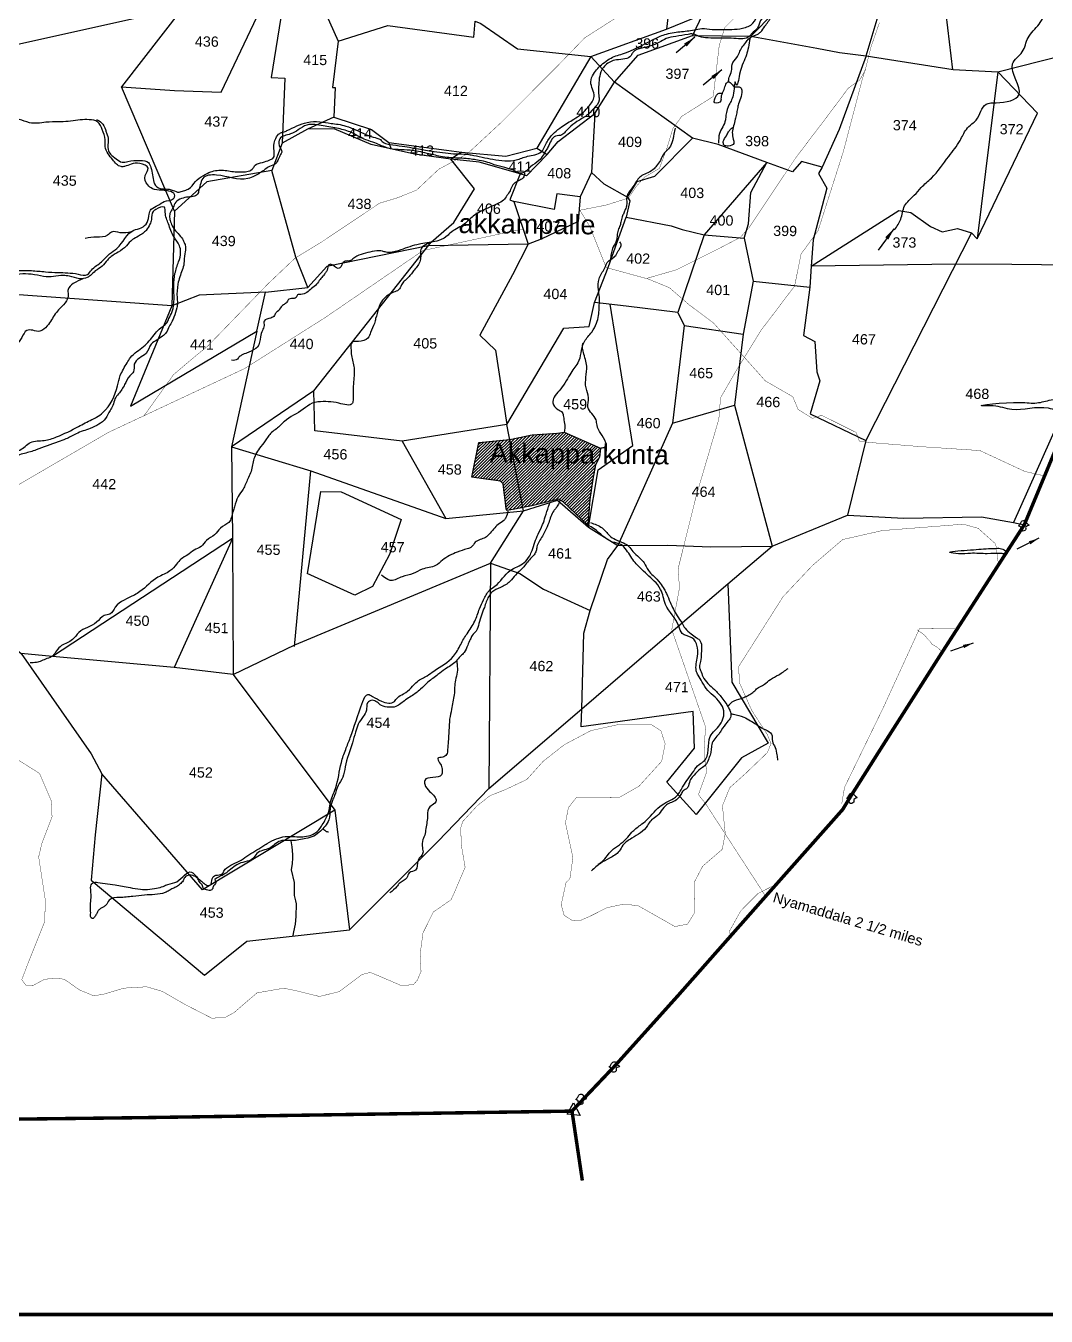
# Model space of a CAD drawing. Header units: feet. Extents: x 771100 to 779038, y 1577893 to 1588127.
# Drawn here: x 773268 to 776220, y 1577893 to 1581627 of the extents above; entities that cross this region are included whole.
import ezdxf
from ezdxf.enums import TextEntityAlignment as Align

# ---------------------------------------------------------------- set-up
doc = ezdxf.new("R2010")
doc.units = ezdxf.units.FT
doc.header["$LTSCALE"] = 15
doc.header["$MEASUREMENT"] = 0
doc.linetypes.add('HIDDEN2', pattern=[0.1875, 0.125, -0.0625])
for name, color, linetype in [('HILL', 17, 'Continuous'), ('PAPER SIZE', 10, 'Continuous'), ('PLOT', 7, 'Continuous'), ('PLOT NO', 7, 'Continuous'), ('ROADS', 6, 'Continuous'), ('TANKS-STREAM', 4, 'Continuous'), ('TEXT', 7, 'Continuous'), ('VILLAGE STONES', 240, 'Continuous')]:
    doc.layers.add(name, color=color, linetype=linetype)
doc.layers.add('VILLAGE BOUNDRY', color=5, linetype='HIDDEN2', lineweight=100)
doc.styles.get("Standard").update_dxf_attribs({"font": 'arial.ttf'})
doc.linetypes.add('DOTS', pattern='A,1e-06,-3,["●",Standard,S=3,R=0,X=-1.25,Y=-1.25],-3', length=6.000001)
doc.dimstyles.get("Standard").update_dxf_attribs({"dimtxt": 0.18, "dimasz": 0.18, "dimexe": 0.18, "dimexo": 0.0625, "dimgap": 0.09, "dimtad": 0, "dimtih": 1, "dimtoh": 1, "dimdec": 4, "dimzin": 0, "dimdsep": 46, "dimtxsty": 'Standard', "dimcen": 0.09, "dimadec": 0, "dimazin": 0, "dimtfac": 1, "dimtdec": 4, "dimtofl": 0, "dimtmove": 0, "dimatfit": 3, "dimfxl": 1, "dimtolj": 1, "dimtzin": 0, "dimarcsym": 0})
pattern_1 = [(44.39992316, (-7831.697, 26050.414), (-4.32398543, 4.415520388), [])]

msp = doc.modelspace()

# ---------------------------------------------------------------- hatches: boundary and pattern name
at = {"layer": 'TANKS-STREAM'}
h = msp.add_hatch(dxfattribs=at)
h.set_pattern_fill('ANSI31', color=256, scale=49.440822, angle=-0.6001)
h.set_pattern_definition(pattern_1)
h.paths.add_polyline_path([(774809.6, 1580257.8), (774823, 1580249.7), (774894.4, 1580182.2), (774900, 1580256), (774908.2, 1580315.4), (774916.6, 1580356.7), (774928.1, 1580379.4), (774930.7, 1580405.3), (774825.8, 1580451), (774806.1, 1580448.6), (774732.9, 1580443.7), (774668.4, 1580430.5), (774706.3, 1580233.4), (774731.7, 1580238.2)])
h = msp.add_hatch(dxfattribs=at)
h.set_pattern_fill('ANSI31', color=256, scale=49.440822, angle=-0.6001)
h.set_pattern_definition(pattern_1)
h.paths.add_polyline_path([(774558, 1580321), (774641.8, 1580309.2), (774648.7, 1580301.5), (774651.5, 1580276.9), (774655.1, 1580255.4), (774657.6, 1580229), (774660.5, 1580224.6), (774682.1, 1580228.7), (774706.3, 1580233.4), (774668.4, 1580430.5), (774578.9, 1580421.3)])

# ---------------------------------------------------------------- linework, layer by layer
at = {"layer": 'HILL'}
msp.add_lwpolyline([(774082.8, 1580041.1), (774121.2, 1580279.6), (774180.1, 1580279), (774353.6, 1580198.7), (774320.2, 1580097.5), (774270.8, 1580004.6), (774219.7, 1579979.7), (774081.7, 1580042.3)], dxfattribs=at)
at = {"layer": 'PAPER SIZE', "color": 5, "const_width": 10}
msp.add_lwpolyline([(771105.5, 1588121.9), (778863, 1588121.9), (778863, 1577897.6), (771105.5, 1577897.6)], close=True, dxfattribs=at)
at = {"layer": 'PLOT'}
for points in [[(774058.5, 1583267.4), (774068.8, 1582558), (774050.6, 1582042.9), (774033.7, 1582051), (774025.3, 1582031.3), (774051.4, 1581998.7), (774041.9, 1581874.3), (774171.9, 1581583.4), (774155.8, 1581449.4), (774162.8, 1581448.6), (774159.6, 1581363.3), (774083, 1581328.7), (774010.2, 1581288.1), (773980.1, 1581209.1), (773791.7, 1581175.6), (773698.7, 1581090.6), (773544.9, 1581450.8), (773698.6, 1581440.4), (773833.4, 1581435.7), (774041.9, 1581874.3), (773722.5, 1581679.2), (773544.9, 1581450.8)], [(773323.3, 1582374.2), (773341.2, 1582087.1), (773590.3, 1582050.1), (773731.1, 1581923.7), (773722.5, 1581679.2), (773223.4, 1581568.4)], [(775698.8, 1581540.8), (775950.9, 1581501.4), (776079.7, 1581494.6), (776516.6, 1581605.1), (776582.3, 1581706.4), (776690.8, 1581726.7), (776906.5, 1581991.7), (776984.7, 1581955.4), (777048.3, 1581954.9), (777129.7, 1582171.4), (777578.4, 1581994.9)], [(775698.8, 1581540.8), (775776.9, 1581802.3), (775791.9, 1582098.3)], [(775225.5, 1581659.8), (775389.1, 1581765.7), (775548.1, 1581838.1), (775623.6, 1581882.8), (775638.6, 1581902), (775647.6, 1581945.4), (775613.6, 1581998.8), (775531.1, 1581999.5), (775469.2, 1582012.6), (775469.1, 1582040.3), (775440.9, 1582048.2), (775428.2, 1582046.3), (775418.8, 1582016.2), (775288.3, 1581895.2), (775204.1, 1581789.1), (775137.9, 1581756.6), (775122, 1581617.9)], [(774041.9, 1581874.3), (773977.9, 1581478.3), (774017.1, 1581475.9), (774010.2, 1581288.1)], [(775915.1, 1581784.6), (775949.4, 1581500.1)], [(775365.8, 1581597.3), (775434.7, 1581668.4), (775512.5, 1581702.4), (775389.1, 1581765.7)], [(774171.9, 1581583.4), (774315.7, 1581628.6), (774564.1, 1581594.5), (774568.3, 1581640.6), (774584.7, 1581634.1), (774690.4, 1581561.2), (774902.4, 1581538.2), (775122, 1581617.9), (775225.5, 1581659.8), (775197, 1581599.7)], [(774776, 1581254.9), (774807.9, 1581293), (774914, 1581374.1), (774970.7, 1581464.2), (775040.1, 1581542.6), (775197, 1581599.7), (775365.8, 1581597.3), (775556.1, 1581562.3), (775621.7, 1581550.5), (775698.8, 1581540.8), (775621.3, 1581327.4), (775572.3, 1581218.3), (775512.4, 1581235), (775486.4, 1581204.9), (775412, 1581232.2), (775271.2, 1581283.6), (775196.7, 1581302.2), (774970.7, 1581464.2), (774902.4, 1581538.2), (774746.1, 1581273.5)], [(776731.5, 1580845.3), (776464.6, 1580932.6), (776120.3, 1580936.4), (775958.4, 1580937.2), (775540, 1580931.7), (775794.2, 1581093.1), (775828.2, 1581087.2), (775885.6, 1581046.4), (775918.9, 1581031.4), (775963, 1581040.9), (776004.1, 1581028), (776020, 1581011), (776194.8, 1581375), (776079.7, 1581494.6), (776020, 1581011)], [(774914, 1581374.1), (774905.1, 1581202.7), (774871.5, 1581132.1), (774804.8, 1581140.8), (774796.9, 1581095.5), (774680.3, 1581118.8)], [(774159.6, 1581363.3), (774268.6, 1581327.3), (774318.5, 1581289.3), (774325.2, 1581270.7)], [(774101.4, 1580571.3), (774440.6, 1581001.4), (774506.8, 1581058.2), (774566.1, 1581155.5), (774497.9, 1581241.7), (774392.6, 1581255.7), (774267.4, 1581283.6), (774160.5, 1581328.9), (774083, 1581328.7)], [(774905.1, 1581202.7), (774940.3, 1581170.3), (775009.1, 1581131.9), (775037.2, 1581177.3), (775087.8, 1581192.3), (775196.7, 1581302.2)], [(774318.5, 1581289.3), (774484.9, 1581267.3), (774529, 1581261.5), (774497.9, 1581241.7)], [(774529, 1581261.5), (774656.5, 1581250.4), (774746.1, 1581273.5), (774776, 1581254.9), (774716.8, 1581193.5), (774698.2, 1581198.8), (774579.2, 1581232.9), (774497.9, 1581241.7)], [(775009.1, 1581131.9), (775016, 1581121), (775005.3, 1581073.4), (775134.7, 1581048.8), (775166.5, 1581037.5), (775231, 1581022.6), (775345.9, 1581013), (775358.4, 1581054.2), (775365.2, 1581144.7), (775412, 1581232.2), (775231, 1581022.6), (775154.8, 1580798.1), (775004.9, 1580816), (774913.3, 1580826.9), (774953, 1580927.8), (774978.6, 1581001), (775005.3, 1581073.4)], [(773961.1, 1580857), (774084.1, 1580870.1), (774049.1, 1580958.2), (773980.1, 1581209.1)], [(774698.2, 1581198.8), (774667.9, 1581123.6), (774680.3, 1581118.8), (774721.6, 1580995), (774432.3, 1580990.8), (774138.8, 1580930.9), (774084.1, 1580870.1)], [(775572.3, 1581218.3), (775561.6, 1581199.6), (775585.7, 1581158), (775546.1, 1581007.6), (775540, 1580931.7)], [(774871.5, 1581132.1), (774866.1, 1581060.9), (774758.6, 1581010), (774721.6, 1580995)], [(773698.7, 1581090.6), (773690.9, 1580817.1), (773179.9, 1580853.5)], [(775345.9, 1581013), (775372.2, 1580888.4), (775535.9, 1580870.9)], [(776004.1, 1581028), (775697.9, 1580427.5), (775645, 1580210.8)], [(774721.6, 1580995), (774676.4, 1580906.6), (774581.4, 1580732), (774626.5, 1580689.1), (774660, 1580473.8)], [(775540, 1580931.7), (775535.9, 1580870.9), (775518.2, 1580731.4), (775550.4, 1580713.5), (775556.1, 1580625.7), (775565.1, 1580599.6), (775537.5, 1580504), (775697.9, 1580427.5)], [(776464.6, 1580932.6), (776295.3, 1580570.4), (776125.6, 1580189.7)], [(775372.2, 1580888.4), (775343.2, 1580735.3), (775318.4, 1580529.2), (775426.8, 1580121)], [(773690.9, 1580817.1), (773571.3, 1580526.5), (773936.8, 1580743.8), (773961.1, 1580857), (773769.8, 1580847.9), (773690.9, 1580817.1)], [(774660, 1580473.8), (774824.7, 1580752.2), (774898.3, 1580757.5), (774913.3, 1580826.9)], [(774896, 1580176.6), (774924, 1580342.2), (775024.1, 1580412.6), (774958.2, 1580821.5)], [(775154.8, 1580798.1), (775172.5, 1580760.5), (775343.2, 1580735.3)], [(773936.8, 1580743.8), (773863.6, 1580408.6), (773866.5, 1580143.9), (773345.3, 1579802.3), (773254.6, 1579810.8)], [(775172.5, 1580760.5), (775138.9, 1580476.9), (775318.4, 1580529.2)], [(774356.9, 1580424.9), (774104.4, 1580455.5), (774101.4, 1580571.3), (773863.6, 1580408.6)], [(774612.8, 1580072), (774708.1, 1580224.1), (774660, 1580473.8), (774356.9, 1580424.9), (774483.2, 1580201.2)], [(775138.9, 1580476.9), (774980.6, 1580123.4)], [(773863.6, 1580408.6), (774092.7, 1580339.8), (774483.2, 1580201.2), (774708.1, 1580224.1), (774805.8, 1580254.6), (774896, 1580176.6), (774980.6, 1580123.4)], [(774091.6, 1580339.1), (774044.7, 1579831.3)], [(773063.9, 1579966), (773254.6, 1579810.8), (773457, 1579520), (773487.8, 1579462.7), (773468.8, 1579285.7), (773457, 1579154.2), (773785.4, 1578879.9), (773907.4, 1578977.7), (774204.8, 1579010.5), (774460.2, 1579266.5), (774607.8, 1579419.7), (774876.2, 1579650.6), (775036.1, 1579787.8), (775298.8, 1580012.5), (775426.8, 1580121), (775645, 1580210.8), (775808.6, 1580202.8), (776033.1, 1580206.1), (776125.6, 1580189.7), (776156.8, 1580183.5)], [(773866.5, 1580143.9), (773868.2, 1579750), (773697, 1579770.3), (773345.3, 1579802.3)], [(773866.5, 1580143.9), (773697, 1579770.3)], [(775298.8, 1580012.5), (775310.4, 1579728.1), (775415.6, 1579551), (775339, 1579508.4), (775207.5, 1579344.3), (775122.7, 1579438.1), (775202.4, 1579536.3), (775198.8, 1579643), (774874.8, 1579598.8), (774876.2, 1579650.6), (774882.4, 1579869.7), (774900.3, 1579934.7), (774951, 1580082.5), (774980.6, 1580123.4), (775125.7, 1580124.4), (775250.3, 1580119.3), (775426.8, 1580121)], [(773868.2, 1579750), (774046.3, 1579835.7), (774612.8, 1580072), (774697.3, 1580042.7), (774765.6, 1579996.6), (774900.3, 1579934.7)], [(774612.8, 1580072), (774607.8, 1579419.7)], [(773868.2, 1579750), (774162.2, 1579356.9), (773779.7, 1579126.5), (773487.8, 1579462.7)], [(774162.2, 1579356.9), (774204.8, 1579010.5)]]:
    msp.add_lwpolyline(points, dxfattribs=at)
at = {"layer": 'ROADS', "linetype": 'HIDDEN2', "ltscale": 10, "const_width": 1}
for points in [[(773609.2, 1580497.5), (773695.8, 1580618.2), (773760.6, 1580673), (773793.4, 1580699.5), (773968.1, 1580880), (774046.8, 1580954.8), (774124.3, 1581002.1), (774291.8, 1581114.2), (774343.4, 1581129.7), (774398.4, 1581151.8), (774462.8, 1581212.4), (774545.1, 1581256.6), (774647.6, 1581351.7), (774811.3, 1581516.4), (774884.9, 1581592.6), (775071.8, 1581712.1)], [(775408.9, 1579107.4), (775235.1, 1579375.4), (775213.9, 1579402.1), (775238.2, 1579468.9), (775230.1, 1579521.9), (775234.4, 1579598.7), (775136.9, 1579879.7), (775158.8, 1579998.8), (775155.8, 1580058.4), (775207.8, 1580267.6), (775273, 1580488.9), (775277.9, 1580550.8), (775320.7, 1580625), (775394.8, 1580745.7), (775492.2, 1580874.2), (775510.9, 1580967), (775560.1, 1581034.5), (775633.3, 1581263.8), (775687.5, 1581470.7), (775696.8, 1581502.7)], [(774705.8, 1581039.3), (774417.1, 1580976.9), (774134.1, 1580783), (773901.2, 1580635.5), (773507.5, 1580450.9), (773179.6, 1580260)], [(776213.9, 1580325), (776157.7, 1580337.9), (776028.2, 1580398.1), (775856.8, 1580409.5), (775708.3, 1580421.6), (775679.4, 1580425.6), (775670.2, 1580450.5), (775570.4, 1580500.2), (775543.9, 1580491.2), (775502.2, 1580517.2), (775487.1, 1580553.8), (775407.6, 1580599.7), (775346.2, 1580668.6), (775257.4, 1580767.5), (775187, 1580820.1), (775130.1, 1580869.4), (775063.8, 1580896.6)], [(775918.5, 1579816.3), (775904.9, 1579828.6), (775889.8, 1579837.6), (775885.1, 1579844.5), (775877.3, 1579852.5), (775868.5, 1579863.6), (775847.1, 1579879.1)], [(775426, 1579136.3), (775386.3, 1579116), (775336.6, 1579066.1), (775303.7, 1579007), (775308.6, 1578986.3)]]:
    msp.add_lwpolyline(points, dxfattribs=at)
at = {"layer": 'ROADS', "linetype": 'DOTS', "ltscale": 0.5, "const_width": 1}
for points in [[(775737.6, 1581636.4), (775713.7, 1581567.9), (775696, 1581497.5), (775680.3, 1581470.5), (775647.2, 1581446.7), (775594.5, 1581375.8), (775495.1, 1581244.9), (775362.3, 1581045.7), (775335.4, 1581015.2), (775278.3, 1580985.5), (775151, 1580921.5), (775063.2, 1580896.1), (774947.1, 1580927.9), (774899.8, 1581046.5), (774871, 1581093.7), (774947.1, 1581108.6), (775011.6, 1581129), (775033.6, 1581161.8), (775057.3, 1581188.9), (775101.2, 1581214.9), (775123.8, 1581276.2), (775139.7, 1581329.7), (775165.7, 1581365.3), (775256.8, 1581423), (775274.1, 1581570), (775289.9, 1581621.9), (775399.4, 1581732)], [(776080.9, 1580076.1), (776074.1, 1580127.5), (776023.3, 1580173), (775980.4, 1580185), (775745.6, 1580166.5), (775631.1, 1580140.5), (775543.4, 1580065), (775458.6, 1579974.9), (775330.6, 1579773.3), (775332.2, 1579727.3), (775368, 1579646.3), (775412.1, 1579578.1), (775424.1, 1579550.6), (775413.5, 1579524), (775351, 1579464), (775304.6, 1579422.3), (775283.4, 1579369.9), (775291.5, 1579289.8), (775282.8, 1579243.8), (775226.2, 1579195), (775202.6, 1579149.9), (775201.7, 1579058.5), (775182.4, 1579027.4), (775146, 1579020.4), (775039.5, 1579080.8), (774998, 1579085.3), (774949.4, 1579075), (774902.5, 1579051.3), (774871.8, 1579037.6), (774847.9, 1579038.7), (774825.5, 1579052.9), (774817, 1579083.5), (774830.9, 1579147.8), (774842, 1579158.5), (774850.9, 1579219.7), (774829.3, 1579320.6), (774837.8, 1579364.6), (774861, 1579394.1), (774896.5, 1579393.7), (774986.2, 1579394.7), (775042.1, 1579426.7), (775107.7, 1579498.8), (775117.7, 1579549.1), (775105.5, 1579587.1), (775077.7, 1579604.9), (774984.3, 1579605.5), (774902.5, 1579587.4), (774825.7, 1579546.6), (774764.7, 1579498.6), (774717.3, 1579445.9), (774655.3, 1579416.7), (774611.1, 1579399.2), (774573.6, 1579369.7), (774532, 1579324.3), (774526.6, 1579306.7), (774527.6, 1579258.5), (774539.1, 1579191.8), (774517, 1579140), (774498.6, 1579098.1), (774446.9, 1579062.3), (774417.2, 1579002.1), (774409.1, 1578942.5), (774411.5, 1578890.6), (774400.7, 1578865.1), (774389.5, 1578852.2), (774353.9, 1578849.6), (774325, 1578862.4), (774265.1, 1578887.6), (774240.9, 1578881.8), (774174.2, 1578831.9), (774117.5, 1578818), (774049.4, 1578834.9), (774014, 1578841.9), (773937.1, 1578828.5), (773899.7, 1578796.6), (773871, 1578771.6), (773846.4, 1578758.1), (773806.5, 1578755), (773729.3, 1578794.5), (773663.4, 1578832.6), (773617.8, 1578846.1), (773551.5, 1578842.1), (773491.7, 1578824.2), (773464, 1578820.1), (773423.2, 1578837.1), (773379.6, 1578867.9), (773351, 1578871.3), (773321.7, 1578867.4), (773289.8, 1578850.3), (773268.9, 1578849.9), (773256.5, 1578866.7), (773275.5, 1578916.6), (773322.9, 1579035), (773324.5, 1579097.2), (773305.3, 1579222), (773314.7, 1579261.6), (773344, 1579337.8), (773342.7, 1579382.3), (773307.9, 1579463.6), (773204.4, 1579528.7)], [(775956.2, 1579884), (775853.8, 1579883.3), (775748.6, 1579653.6), (775636.7, 1579423.6), (775628.6, 1579376)]]:
    msp.add_lwpolyline(points, dxfattribs=at)
at = {"layer": 'TANKS-STREAM'}
for points in [[(774578.9, 1580421.3), (774668, 1580430.4), (774732.9, 1580443.7), (774806.1, 1580448.6), (774825.8, 1580451), (774930.7, 1580405.3), (774928.1, 1580379.4), (774916.6, 1580356.7), (774908.2, 1580315.4), (774900, 1580256), (774894.4, 1580182.2), (774823, 1580249.7), (774809.6, 1580257.8), (774731.7, 1580238.2), (774682.1, 1580228.7), (774660.5, 1580224.6), (774657.6, 1580229), (774655.1, 1580255.4), (774651.5, 1580276.9), (774648.7, 1580301.5), (774641.8, 1580309.2), (774558, 1580321), (774578.9, 1580421.3)], [(774035, 1579268.7), (774038.1, 1579250.9), (774039.2, 1579228.8), (774040, 1579218.1), (774038.2, 1579202.5), (774036.1, 1579185), (774044.8, 1579147.7), (774044.1, 1579110.4), (774047.9, 1579094.8), (774050.7, 1579086), (774049, 1579049.4), (774047.2, 1579027.4), (774043, 1579005.1), (774041, 1578994.4)]]:
    msp.add_lwpolyline(points, dxfattribs=at)
for points in [[(777623.7, 1581996.1), (777584.2, 1582051.1), (777578.4, 1582074.7), (777565.2, 1582110.3), (777551, 1582137), (777527.2, 1582158.8), (777475, 1582173), (777426.2, 1582179.9), (777380.2, 1582186.3), (777343.6, 1582186.7), (777274.5, 1582196.6), (777204.3, 1582207.9), (777142.2, 1582215.9), (777108.1, 1582220.9), (777081.8, 1582227.1), (777054.1, 1582234.1), (777023.9, 1582241.1), (776954, 1582243.9), (776932.8, 1582241.7), (776902.9, 1582233.2), (776873.3, 1582228.2), (776842.4, 1582224.7), (776824.8, 1582227.7), (776803.4, 1582230.4), (776728.7, 1582249.1), (776654.4, 1582270.9), (776615.1, 1582282.9), (776486.5, 1582307), (776470.1, 1582302.6), (776434.6, 1582291.8), (776395.1, 1582282.1), (776353.9, 1582264.5), (776328, 1582262), (776273.6, 1582267.1), (776258.1, 1582290.3), (776209.5, 1582320.5), (776187.6, 1582352), (776126.8, 1582384.7), (776073.3, 1582405.5), (776045.4, 1582411.3), (775993.4, 1582411.9), (775964.8, 1582400.5), (775905.8, 1582390.8), (775871.7, 1582378.4), (775840.4, 1582362.5), (775808.4, 1582346.6), (775764.2, 1582316), (775742.1, 1582300.7), (775714.3, 1582276.9), (775685.8, 1582252.5), (775634.2, 1582216), (775592.3, 1582200.9), (775574.3, 1582173.5), (775561.4, 1582151), (775553.5, 1582138.4), (775550.5, 1582128.5), (775568.7, 1582108.5), (775576.4, 1582103.5), (775591.1, 1582089.2), (775613.5, 1582062.9), (775630.3, 1582042.2), (775645.6, 1582018), (775668.4, 1581964.4), (775689.7, 1581902.7), (775695.2, 1581885.7), (775688, 1581878.7), (775658, 1581850.7), (775646.6, 1581841.7), (775631.6, 1581831.2), (775617.4, 1581822.2), (775591.8, 1581812.6), (775581.2, 1581812), (775577.5, 1581796.5), (775567.3, 1581769.9), (775561.5, 1581746.7), (775534.5, 1581724.7), (775523.8, 1581704.3), (775497.6, 1581696.5), (775474.5, 1581689.8), (775459.8, 1581683.7), (775418.1, 1581665.9), (775399.9, 1581651.5), (775389.6, 1581632.5), (775384.6, 1581621), (775368.4, 1581604.8), (775362, 1581597.3), (775356.4, 1581593.5), (775337.6, 1581589.9), (775308.9, 1581591.4), (775265.3, 1581591.9), (775234.7, 1581592.9), (775210.7, 1581599), (775198.9, 1581603.7), (775183.9, 1581602.8), (775148.3, 1581596.6), (775120.8, 1581590.6), (775099.7, 1581579), (775050.1, 1581562.9), (775024.3, 1581550.4), (775019.2, 1581541.5), (774976.8, 1581528.6), (774944.9, 1581513.9), (774934.7, 1581499.6), (774927.2, 1581475.7), (774925.3, 1581451.3), (774925.6, 1581425.7), (774926.6, 1581411.8), (774910.1, 1581387.1), (774890.4, 1581367.8), (774862.4, 1581350.3), (774839.4, 1581331.7), (774828.7, 1581320.7), (774819.1, 1581311.9), (774800.7, 1581308.2), (774778.6, 1581276.1), (774775.3, 1581270.6), (774752.1, 1581237.3), (774728.3, 1581219.5), (774711.7, 1581204.6), (774700.7, 1581201.1), (774677.8, 1581209.3), (774653.7, 1581217), (774623.4, 1581225.5), (774605.1, 1581232), (774580, 1581237.7), (774541.7, 1581243.3), (774492.3, 1581246), (774467.7, 1581249.6), (774428.9, 1581258.2), (774379.6, 1581267.2), (774312.6, 1581274.5), (774278.1, 1581288.9), (774251.9, 1581297.4), (774210.8, 1581318.2), (774172.7, 1581330), (774128.1, 1581337.9), (774081.2, 1581340.2), (774056.1, 1581326.4), (774034.1, 1581314.4), (774002.8, 1581300.3), (774000.9, 1581281.5), (774008.5, 1581261.7), (774005.4, 1581254.7), (773998.2, 1581240.9), (773991.9, 1581229.2), (773973, 1581220.6), (773959.8, 1581211.5), (773930.2, 1581193), (773910.4, 1581185.4), (773819.3, 1581195.5), (773780.2, 1581185.8), (773773, 1581167.1), (773768.9, 1581152.2), (773764.4, 1581139.2), (773752.5, 1581133.6), (773733.2, 1581131.2), (773699.1, 1581112.9), (773692.8, 1581098.6), (773685.2, 1581084.6), (773684.6, 1581069.8), (773685.8, 1581063.6), (773691.8, 1581048.7), (773704.8, 1581030.1), (773719.1, 1581013.8), (773726.4, 1581000.6), (773730.2, 1580989.2), (773727.8, 1580967.3), (773725.7, 1580939.8), (773713.5, 1580900.5), (773708, 1580880), (773705.8, 1580841), (773706.6, 1580825.7), (773705.1, 1580811.3), (773696.5, 1580784), (773691.5, 1580772.6), (773683, 1580757.4), (773674.5, 1580740), (773663.5, 1580729.1), (773646.7, 1580717.5), (773631.2, 1580706.3), (773616, 1580679.3), (773596.6, 1580665.9), (773582, 1580648.1), (773579.5, 1580626.4), (773568.8, 1580614.2), (773554.1, 1580589), (773536.3, 1580562), (773526.1, 1580547.7), (773520.2, 1580528.9), (773511.7, 1580513.7), (773498.7, 1580491.1), (773454.5, 1580462.4), (773413.6, 1580446.6), (773383.6, 1580431.6), (773361.6, 1580423.5), (773297.8, 1580400.1), (773264, 1580390), (773246.4, 1580383.6), (773242.6, 1580363.9), (773244.9, 1580343.5), (773235.2, 1580331.7), (773211.4, 1580326.7), (773194.7, 1580322.1), (773179.8, 1580317.4), (773163.5, 1580307.1), (773146.3, 1580297.2), (773124.3, 1580290), (773104.9, 1580284.9), (773074.2, 1580279.6), (773063.8, 1580266.8), (773026.8, 1580251.5), (772977, 1580229.7), (772955.4, 1580212.4), (772932.9, 1580196.9), (772917, 1580188.3), (772898.4, 1580171.8), (772882.5, 1580156.7), (772868.7, 1580138.9), (772841.7, 1580121), (772835.4, 1580107.4), (772815.5, 1580088.4), (772795.6, 1580073.7), (772774.4, 1580059.9), (772753.7, 1580047), (772732.9, 1580033.7), (772722.6, 1580013.2), (772715.8, 1579995), (772712.6, 1579978.4), (772700.6, 1579959.7), (772676.8, 1579951.7), (772661, 1579947), (772635.8, 1579932.4), (772628.8, 1579928.1), (772617.3, 1579916.8), (772610.6, 1579905.5), (772578.5, 1579852.4), (772566.4, 1579831.6), (772554.3, 1579810.7), (772541.4, 1579786.3), (772529.9, 1579759.9), (772524.1, 1579740.3), (772516.2, 1579722.9), (772511.1, 1579706.9), (772507.5, 1579692.2), (772482.6, 1579659.6), (772473, 1579622.9), (772458.2, 1579608.4), (772440.3, 1579579.2), (772433.2, 1579566), (772430.2, 1579547.8), (772434.2, 1579528.9), (772441, 1579508.5), (772444.1, 1579483.5), (772406.8, 1579463.6), (772389.9, 1579454.6), (772373.7, 1579449.2), (772359.7, 1579445.2), (772347.7, 1579442.5), (772331.6, 1579440.6), (772316.2, 1579441.4), (772305, 1579448.5), (772287.6, 1579460.6), (772259.2, 1579482.6), (772241.1, 1579496.1), (772204.3, 1579528), (772133, 1579589.4), (772074, 1579638.3), (772035.9, 1579678.6), (772004, 1579709), (771960.2, 1579749.4), (771931.1, 1579779.8), (771897.8, 1579806.7), (771845.5, 1579859.6), (771805.9, 1579890.8), (771769.7, 1579908)], [(775781.4, 1581036.7), (775799.2, 1581068.2), (775810.5, 1581106.1), (775838.3, 1581137), (775858.4, 1581159.5), (775888, 1581186.6), (775938, 1581249.3), (775971.2, 1581295.7), (775989, 1581327.7), (776005.2, 1581343.6), (776017.2, 1581354.8), (776046.5, 1581400.8), (776075.5, 1581404.6), (776141.6, 1581428.9), (776122.6, 1581517), (776150.9, 1581552.2), (776167.5, 1581592.5), (776199.6, 1581632.4), (776225.1, 1581672.7), (776249, 1581698), (776260.1, 1581715.9), (776274.4, 1581728.5), (776306.7, 1581740.4), (776327.2, 1581750.1), (776375.8, 1581770.2), (776391.5, 1581780.5), (776417.2, 1581789.6), (776459.6, 1581818), (776473.1, 1581841.5), (776497.1, 1581873.9), (776540.3, 1581930), (776583.3, 1581963.6), (776592.4, 1581979.1), (776607.2, 1581992.1), (776619.6, 1581999.6), (776634.3, 1582004.1), (776655.7, 1582011.5), (776678.9, 1582014.5), (776702.1, 1582015.7), (776732.5, 1582019.5), (776810.1, 1582056.9), (776873.4, 1582092.7), (776974.8, 1582111), (776998.6, 1582119.7), (777040.8, 1582150.1), (777093.7, 1582179.4), (777111.2, 1582184.8), (777129.1, 1582177.1)], [(773472.9, 1581356.3), (773487.5, 1581347.1), (773498.3, 1581327.2), (773501.6, 1581317.6), (773506.7, 1581296.4), (773505.9, 1581269.7), (773513.4, 1581255.8), (773529.6, 1581242.6), (773546.7, 1581232.6), (773563.1, 1581235), (773599, 1581237.7), (773622.9, 1581231.5), (773630.1, 1581217.3), (773635, 1581196.1), (773638.7, 1581174.9), (773640.7, 1581170.3), (773656.9, 1581156.3), (773671.9, 1581155.3), (773694.4, 1581151.1), (773711.6, 1581146.1), (773724.3, 1581149.9), (773738.2, 1581154.9), (773759.1, 1581176.7), (773782, 1581194), (773803.1, 1581204.8), (773840.4, 1581209.4), (773878.7, 1581204.8), (773895.4, 1581204.9), (773911.8, 1581206.4), (773925.7, 1581215.3), (773931.4, 1581223.7), (773953, 1581232.2), (773973.7, 1581239.1), (773982.8, 1581243.8), (773985.6, 1581273.5), (773991, 1581301.7), (774002.8, 1581316.2), (774012.4, 1581319.8), (774023.7, 1581324.2), (774082.4, 1581347.9), (774118.3, 1581349.8), (774151.3, 1581345.2), (774171.8, 1581342.5), (774194.1, 1581337.2), (774221.9, 1581326.7), (774251.2, 1581313.2), (774273.1, 1581305.3), (774293.8, 1581298), (774304.7, 1581288.3), (774320.5, 1581284.2), (774357.2, 1581279), (774385.6, 1581274.7), (774410.1, 1581270), (774449.6, 1581263.9), (774481.8, 1581259.9), (774513.3, 1581256.8), (774543.3, 1581255.9), (774556.5, 1581253.8), (774619.6, 1581241.2), (774686.8, 1581239.6), (774719.6, 1581249.7), (774759.3, 1581262.8), (774772.8, 1581285.2), (774780.3, 1581298.4), (774818, 1581334.9), (774853.6, 1581357.4), (774874.9, 1581371.8), (774896.3, 1581393.9), (774912.1, 1581422.8), (774902.6, 1581465.2), (774910.3, 1581487.8), (774937.3, 1581518), (774956.6, 1581531.7), (774975.2, 1581540.4), (774994.1, 1581546.2), (775083.2, 1581588), (775116.4, 1581601.9), (775160.2, 1581610.3), (775201.8, 1581615.9), (775223.5, 1581619.6), (775254, 1581617.1), (775280, 1581616.5), (775341.1, 1581620.6), (775371.8, 1581635.1), (775387.3, 1581659.8), (775410.6, 1581675.6), (775444.2, 1581695.4), (775460.6, 1581700.6), (775486.2, 1581704.2), (775508.5, 1581728.7), (775533.9, 1581774.5), (775561.7, 1581812.6), (775599.4, 1581843.7), (775624, 1581857), (775643, 1581871.3), (775655.3, 1581891.8), (775661.3, 1581921.5), (775659.1, 1581944.6), (775654.3, 1581960.3), (775627.1, 1581998.7), (775619.3, 1582024.7), (775614.1, 1582044), (775608, 1582057.4), (775599.7, 1582072.7), (775594.8, 1582080.8), (775584.6, 1582086.3), (775562.3, 1582095.9), (775545.9, 1582109), (775533.5, 1582116.7), (775508.5, 1582116.5), (775486, 1582110.1), (775460.9, 1582098.7), (775447, 1582097.5), (775367.2, 1582099.8), (775327.8, 1582102.9), (775316.6, 1582100.8), (775282.6, 1582097.1), (775262.9, 1582093.8), (775234.3, 1582092.7), (775212, 1582094.7), (775177.6, 1582100.5), (775153.5, 1582102.9), (775122.7, 1582107.3), (775102.6, 1582112.9), (775093.7, 1582115.2), (775065.7, 1582090.9), (775053.4, 1582072.3), (775036.8, 1582058.2), (775002.7, 1582031.1), (774958.6, 1582007), (774956.3, 1581998.6), (774963.3, 1581982), (774968.1, 1581970.3), (774968, 1581960.5), (774956.3, 1581954.3), (774933.8, 1581943.9), (774927, 1581932.8), (774922.1, 1581893.2), (774884.9, 1581882.4), (774855.6, 1581862.2), (774843.9, 1581849.4), (774825, 1581837.5), (774812.9, 1581832.7), (774775.4, 1581798.7), (774741.3, 1581770.2), (774710.7, 1581752.7), (774695.9, 1581741.2), (774669.4, 1581737.9), (774638.1, 1581734.7), (774605.5, 1581733.7), (774571.1, 1581736.3), (774559.5, 1581737.8), (774518.4, 1581743.1), (774504.5, 1581746.4), (774472.8, 1581748.9), (774472.5, 1581748), (774427.8, 1581746.3), (774384.4, 1581744.1), (774361.1, 1581742.5), (774332.9, 1581735.2), (774297, 1581728), (774266.5, 1581718.5), (774235.1, 1581707.7), (774199.3, 1581704.5), (774186.4, 1581704.2), (774162.6, 1581698.1), (774146.9, 1581693), (774135.7, 1581690.8)], [(775300.3, 1581464.3), (775303.2, 1581478.4), (775309.6, 1581496.7), (775311.6, 1581515.7), (775324.9, 1581535.6), (775339.5, 1581564.3), (775350.7, 1581579.1), (775359.1, 1581589.7), (775385.5, 1581603.2), (775393.9, 1581609.4), (775406.5, 1581626.5), (775415.7, 1581639.5), (775426.9, 1581653.2), (775471.7, 1581665.1), (775492.3, 1581677.3), (775520.1, 1581686), (775545.8, 1581702.3), (775596.2, 1581720.4), (775622.2, 1581730.9), (775638.3, 1581745.2), (775658.6, 1581748.3), (775695.7, 1581762.4), (775713.9, 1581775.4), (775726.2, 1581799.8), (775734.4, 1581820.4), (775754.1, 1581849.2)], [(775362.6, 1581590.6), (775352.8, 1581543.1), (775333.2, 1581487.4), (775323.5, 1581457.3), (775321.2, 1581464.1), (775315.9, 1581432.8), (775302.7, 1581399.6), (775293.5, 1581368.7), (775292.1, 1581354.9), (775275, 1581315.5), (775272, 1581287.6)], [(775283, 1581431.9), (775289.8, 1581446.7), (775295.4, 1581461.9), (775300.5, 1581465.4), (775310.3, 1581458.6), (775318.4, 1581451.1), (775336, 1581449.4), (775338, 1581446.6), (775337.3, 1581422.7), (775330, 1581401.7), (775326.8, 1581387.2), (775323.9, 1581371.6), (775320.6, 1581356.8), (775315.7, 1581338.4), (775311.9, 1581318.2), (775314.9, 1581299.8), (775316.3, 1581287.2), (775300.2, 1581279.6), (775288.4, 1581282.1), (775285.8, 1581292.3), (775295, 1581308.6), (775301, 1581320.3), (775306.1, 1581326.9), (775314.1, 1581334.2)], [(775283, 1581432.8), (775279.1, 1581416), (775279, 1581410.4), (775261.4, 1581404.3), (775265.4, 1581424.9), (775271.1, 1581431.1), (775284.2, 1581432.8)], [(772687.7, 1580965.7), (772707.4, 1580973), (772722, 1580982.7), (772744.6, 1580985.3), (772780.4, 1580978.6), (772846.4, 1580974.4), (772878.8, 1580971.2), (772906, 1580970.9), (772935.4, 1580964.2), (772955.1, 1580961.1), (772984, 1580954.5), (773006.5, 1580953.1), (773045.3, 1580948.6), (773086.7, 1580938.8), (773135.2, 1580930.2), (773175.6, 1580921.7), (773207.5, 1580918.5), (773250.3, 1580919.2), (773284.4, 1580918.8), (773324.9, 1580915.5), (773360.8, 1580913.4), (773419.2, 1580908.7), (773447, 1580907.9), (773458.1, 1580920.5), (773487.3, 1580944.5), (773510.7, 1580967.4), (773531.7, 1580983.3), (773580.6, 1581035.8), (773602.1, 1581043.1), (773619, 1581058.5), (773625.1, 1581082.7), (773631, 1581096.6), (773650.8, 1581107.9), (773668.3, 1581118.7), (773695.6, 1581127.7), (773699.1, 1581135.2), (773662.3, 1581151.7), (773634.5, 1581156.1), (773620.8, 1581167.2), (773613.5, 1581193.9), (773621.7, 1581215.6), (773598.1, 1581229.2), (773572.6, 1581227.1), (773554.1, 1581220.4), (773543.6, 1581219.9), (773519.5, 1581239.8), (773506.4, 1581257.3), (773497.9, 1581278.2), (773497.6, 1581297.9), (773489.2, 1581326.9), (773476.1, 1581349), (773451.8, 1581355.6), (773425.8, 1581355.3), (773369.6, 1581349.5), (773364.9, 1581349.6), (773326.1, 1581348.2), (773278.7, 1581347), (773248.7, 1581356), (773221.4, 1581353.4), (773178.5, 1581348.6), (773154.2, 1581345.4), (773142.2, 1581340.9), (773092.3, 1581327.6), (773033.8, 1581325.3), (773013.8, 1581302.4), (772968.6, 1581290.1), (772951.7, 1581281.1), (772948.2, 1581276.5), (772940.4, 1581258.6), (772931.6, 1581247.2), (772873.6, 1581228.7), (772857.3, 1581225.4), (772824.2, 1581218.8), (772799.3, 1581213.3), (772766.8, 1581204.4), (772745.3, 1581198.8), (772721.5, 1581193.3), (772705.8, 1581190), (772690.1, 1581183.2)], [(775146.3, 1581331.7), (775143, 1581314.2), (775136.7, 1581288.3), (775127.3, 1581271.7), (775115.6, 1581259.4), (775103.8, 1581238), (775092.9, 1581221.8), (775082.8, 1581211.5), (775062.7, 1581199.8), (775047, 1581191.5), (775027.6, 1581166.3), (775013, 1581145.7), (775007.7, 1581135.8), (775006.3, 1581123.5), (775006.2, 1581108.3), (775002.5, 1581096), (774998, 1581085.2), (774993.5, 1581074.9), (774989.7, 1581059), (774986, 1581046.7), (774982.7, 1581039.5), (774979, 1581024.8), (774975.5, 1581001.5), (774965.3, 1580982.8), (774961.6, 1580967.3), (774958.6, 1580949.8)], [(774711, 1581201.7), (774708.8, 1581190.4), (774697, 1581180.9), (774683.1, 1581173.1), (774675.9, 1581164.8), (774669.1, 1581150.3), (774660.1, 1581136.1), (774649.9, 1581122.4), (774633.5, 1581113), (774587.6, 1581091.7), (774559.4, 1581074), (774532.8, 1581050.9), (774496.5, 1581028.3), (774487.2, 1581019.6), (774399.6, 1580993.9), (774372.7, 1580985.8), (774345.8, 1580976.5), (774310.2, 1580972.3), (774299.7, 1580974.9), (774290.5, 1580976.2), (774263.7, 1580972.7), (774214.5, 1580953), (774205, 1580946.9), (774195.3, 1580946.7), (774184.4, 1580940.1), (774180.2, 1580931), (774172.2, 1580925.5), (774150, 1580937.2), (774145, 1580936.1), (774140.1, 1580920.3), (774134.7, 1580912.1), (774129.1, 1580904.3), (774119.5, 1580893.5), (774109.1, 1580879.3), (774094.8, 1580867.4), (774081.2, 1580855.5), (774063.5, 1580850.1), (774054.1, 1580848.5), (774050.2, 1580841.5), (774037.2, 1580837.8), (774029, 1580836.1), (774023.6, 1580827.9), (774015.3, 1580821), (774007.3, 1580814.3), (773996.6, 1580800.6), (773992.7, 1580797.7), (773987.6, 1580788.7), (773977, 1580781.5), (773957.4, 1580773), (773957.6, 1580759.7), (773952.7, 1580746), (773947, 1580727.3), (773938.1, 1580697.7), (773913.6, 1580683.3), (773908.3, 1580681), (773892.1, 1580673.8), (773884.1, 1580667.8), (773880.2, 1580662.5), (773863.1, 1580659.5)], [(772596.1, 1580510.9), (772619.8, 1580500), (772648.6, 1580481), (772662.9, 1580458.7), (772670.6, 1580425.4), (772701.6, 1580413.2), (772733.9, 1580405.6), (772766.2, 1580400.2), (772788.3, 1580394), (772828.2, 1580386.8), (772865.2, 1580380), (772900.1, 1580373.2), (772923.4, 1580358.1), (772930.4, 1580337.6), (772946.6, 1580341.7), (772958.2, 1580346.7), (772970.2, 1580352.1), (772979.2, 1580363.5), (773010.1, 1580391.5), (773018.3, 1580402.9), (773058, 1580408.5), (773119, 1580415.9), (773156, 1580411.7), (773184, 1580403.8), (773229.9, 1580397.3), (773250.4, 1580399.7), (773281.7, 1580421.5), (773321, 1580427.4), (773357.3, 1580437.7), (773420.6, 1580467.8), (773458.7, 1580487.8), (773472.8, 1580494.5), (773491.3, 1580507.9), (773533.5, 1580585.6), (773541.5, 1580614.9), (773561, 1580652.1), (773571, 1580667.7), (773608.9, 1580699.5), (773639.5, 1580733.2), (773654.1, 1580749.7), (773676.1, 1580768.2), (773682.1, 1580780), (773691.3, 1580800.4), (773696.4, 1580875.1), (773699.7, 1580910.4), (773710.3, 1580944.8), (773716.1, 1580971.5), (773712.5, 1580991.1), (773696.1, 1581017.2), (773680.7, 1581053.9), (773671.3, 1581088.1), (773668.9, 1581102.1), (773644.1, 1581095.6), (773636.4, 1581089.7), (773631.4, 1581066.8), (773627, 1581053.2), (773616.2, 1581035.4), (773606.3, 1581026.6), (773593.9, 1581018.2), (773576.7, 1581008.6), (773559.1, 1580990.5), (773535.4, 1580972.2), (773514.8, 1580959.6), (773504, 1580949.5), (773489.4, 1580931.8), (773469.2, 1580918), (773455, 1580904.9), (773445.6, 1580898.7), (773423.4, 1580895.5), (773394.1, 1580902.6), (773376.2, 1580904.9), (773348.5, 1580901.8), (773319.6, 1580902.1), (773283.9, 1580908.4), (773217.4, 1580906.6), (773156.1, 1580912.3), (773124.7, 1580919), (773089.8, 1580922.4), (773055.3, 1580929.1), (772963.1, 1580949.2), (772944, 1580957.1), (772921.5, 1580961.6), (772873.4, 1580959.7), (772796.8, 1580968.1), (772727, 1580975.7), (772720.2, 1580973.2), (772717.1, 1580963.8), (772704.5, 1580938.9), (772687.3, 1580926.7), (772659.1, 1580913.8), (772644.5, 1580909.3), (772631.7, 1580901.3), (772611, 1580894.1), (772591.3, 1580881.9), (772579.7, 1580875.7)], [(773572.8, 1581031.3), (773540.9, 1581028.5), (773516.1, 1581030.5), (773504.6, 1581021.2), (773473.3, 1581016.2), (773440.3, 1581012.3)], [(774440.1, 1581000.8), (774409.8, 1580976.1), (774410.3, 1580967.7), (774410.3, 1580956.6), (774409.1, 1580947.8), (774391.9, 1580920.5), (774387.9, 1580915.6), (774379.2, 1580904.4), (774371.7, 1580896.3), (774363, 1580888.8), (774354.8, 1580877.3), (774346.4, 1580863), (774331.6, 1580856.2), (774311.7, 1580844.7), (774297, 1580829), (774288.9, 1580809.6), (774280.2, 1580780.1), (774276.4, 1580766.2), (774265.6, 1580740.1), (774257.7, 1580723.7), (774230.4, 1580714.1), (774211.2, 1580710.2), (774208.8, 1580694.5), (774210.4, 1580673.1), (774218, 1580637.2), (774215.7, 1580590.7), (774215.5, 1580567.1), (774215.3, 1580547.1), (774212.8, 1580534.8), (774173.9, 1580535.2), (774143.3, 1580539.6), (774113.3, 1580538.8), (774096.1, 1580534.8), (774070.6, 1580517.5), (774016.5, 1580482.5), (773993.3, 1580461), (773979, 1580450.5), (773960.5, 1580426), (773944.4, 1580405), (773933, 1580386.3), (773926.9, 1580370.4), (773918.2, 1580333.2), (773910.4, 1580316.2), (773896.5, 1580286.3), (773882.2, 1580264.7), (773871.9, 1580235.3), (773867.6, 1580221.9), (773855.5, 1580190.2), (773831, 1580173.6), (773814.3, 1580154.4), (773791.2, 1580138.1), (773775.1, 1580120.7), (773754.9, 1580109.7), (773736.5, 1580096.3), (773717, 1580083.6), (773704.4, 1580069.6), (773684.8, 1580049.8), (773650.4, 1580031.3), (773598, 1579989.8), (773582.6, 1579980), (773526.8, 1579944.6), (773511.3, 1579924.8), (773494.8, 1579920.8), (773472.8, 1579901.1), (773421.6, 1579871.9), (773403.1, 1579850.9), (773371.7, 1579833.6), (773356.8, 1579818.4), (773346.7, 1579804.4), (773328.9, 1579795.8), (773313.5, 1579789.4), (773298.7, 1579784.9), (773280.5, 1579783.9)], [(774930.7, 1580405.3), (774940.4, 1580407.4), (774946, 1580411.1), (774945.9, 1580420.9), (774931.4, 1580447.4), (774920.7, 1580471.5), (774917.9, 1580486.7), (774894.3, 1580523.4), (774896, 1580550.8), (774888.9, 1580579.2), (774890.8, 1580642.3), (774881.3, 1580681.7), (774878.7, 1580698.9), (774883.9, 1580713.7), (774905.4, 1580741.1), (774919.2, 1580767.1), (774925.3, 1580788.7), (774926.5, 1580809.5), (774927.3, 1580842), (774924.8, 1580863.7), (774926.5, 1580895.3), (774942.2, 1580925.4), (774953.7, 1580946.5), (774963.7, 1580953.2), (774972.4, 1580960.3), (774976.5, 1580966.1), (774981.1, 1580974.2), (774985.3, 1580981.4), (774988, 1580986.3), (774989.9, 1580989), (774986.4, 1581002.6)], [(773433.1, 1580895), (773405.5, 1580881.2), (773390.6, 1580864.7), (773390.5, 1580849.3), (773386.3, 1580831.3), (773366.6, 1580809.5), (773342.2, 1580776.4), (773330, 1580759.1), (773308.4, 1580743.3), (773288.4, 1580746.2), (773271, 1580745.7), (773256.8, 1580725.8), (773224.8, 1580676.7), (773211.7, 1580643.4), (773187.6, 1580645.5), (773088.9, 1580685.5), (773058.5, 1580693.8), (773044.6, 1580713.7), (773028.8, 1580729.8), (773013.9, 1580742.6), (772998.6, 1580756.8), (772981.8, 1580770.6), (772970.8, 1580789.4), (772957, 1580820.1), (772949.6, 1580830.9), (772940.3, 1580839.5), (772921.6, 1580844.8), (772915.1, 1580848.6), (772892.1, 1580848.4), (772861.9, 1580836.5)], [(774879.4, 1580708.7), (774873.4, 1580680.8), (774865.2, 1580651.6), (774853.6, 1580636), (774841.9, 1580617.5), (774811.4, 1580571.3), (774796.8, 1580552.9), (774793.1, 1580535.8), (774807.2, 1580517), (774820, 1580508.3), (774823.5, 1580496.1), (774824.8, 1580486.8), (774827.4, 1580466), (774825.8, 1580451)], [(776301.9, 1580517.8), (776271.9, 1580510.8), (776226.6, 1580520.4), (776120.5, 1580517), (776066.2, 1580527.5), (776034.5, 1580527.8), (776144.3, 1580537.5), (776193.2, 1580536.1), (776234.1, 1580544.8), (776261.4, 1580549.9), (776295.9, 1580557.7), (776317.7, 1580562)], [(774812.6, 1580253.1), (774808.7, 1580242.7), (774801.9, 1580231.2), (774795.4, 1580223.5), (774780.8, 1580188.8), (774770.6, 1580165.5), (774762.6, 1580150.3), (774746.6, 1580119.2), (774744.4, 1580107.5), (774738.6, 1580096.6), (774727.8, 1580085.3), (774705.5, 1580058.2), (774684.9, 1580037.9), (774668.7, 1580019.2), (774641.1, 1580002.1), (774616.4, 1579988.2), (774607.1, 1579975.1), (774594.6, 1579944.3), (774578.8, 1579897.7), (774571.1, 1579875.8), (774559.6, 1579863.1), (774553.8, 1579851.1), (774546.5, 1579834.5), (774536.3, 1579813.3), (774525.5, 1579803.1), (774512.9, 1579788.3), (774481.3, 1579765.3), (774460.5, 1579749.5), (774431.5, 1579727.5), (774409.9, 1579707.4), (774383.4, 1579687.1), (774366.9, 1579676.6), (774338.1, 1579657.1), (774329.6, 1579655.1), (774319.3, 1579655.2), (774296.9, 1579660.4), (774284.2, 1579670.1), (774270.4, 1579675.2), (774256.8, 1579667.6), (774253.4, 1579646.3), (774243.6, 1579627.9), (774229.8, 1579606), (774221.8, 1579583), (774212.9, 1579552.2), (774191.9, 1579482.8), (774185.1, 1579452.7), (774171.7, 1579428.6), (774161.1, 1579399.3), (774155.3, 1579385.1), (774148.6, 1579362.1), (774144.4, 1579329), (774133.7, 1579310.9), (774120.3, 1579296.4), (774101, 1579282.1), (774078.5, 1579275.1), (774037.6, 1579269), (774023, 1579269.4), (774004.3, 1579268), (773987.9, 1579257.7), (773973.3, 1579247.5), (773952.9, 1579240.5), (773936.3, 1579232.1), (773924.4, 1579216.4), (773902.2, 1579207.9), (773878.6, 1579199.2), (773844.5, 1579173.5), (773832.2, 1579166.9), (773815.9, 1579152.6), (773817.8, 1579150.6), (773811.5, 1579137.9), (773807.6, 1579128.6), (773798.8, 1579124.5), (773790.6, 1579126.9), (773781.2, 1579131.9), (773779.5, 1579138.6), (773772.2, 1579147.2), (773766.2, 1579158.1), (773759.3, 1579164.8), (773727.8, 1579162.5), (773723, 1579152.9), (773714.1, 1579143.1), (773704.3, 1579135.6), (773693.2, 1579130.7), (773682.4, 1579124.5), (773670.8, 1579118.8), (773611.2, 1579111.5), (773578.1, 1579107.6), (773558.3, 1579105.6), (773539.5, 1579104.5), (773509, 1579096.6), (773499.8, 1579082), (773491.6, 1579076.5), (773484.5, 1579072.4), (773478.2, 1579067.2), (773473.5, 1579058), (773467.9, 1579049.7), (773462.8, 1579044), (773457.2, 1579045.2), (773455.6, 1579055.9), (773455.2, 1579072.8), (773456, 1579093), (773456.8, 1579114.4), (773455.8, 1579127.9), (773458.8, 1579144.2), (773471.2, 1579149.7)], [(773468.9, 1579148.7), (773526.2, 1579141.2), (773547.6, 1579137.5), (773569.6, 1579133.2), (773600.2, 1579128.3), (773620.5, 1579128.1), (773646.6, 1579131.3), (773665.8, 1579136.8), (773679.2, 1579142.5), (773705.3, 1579150.3), (773747.3, 1579178.2), (773761.7, 1579164.8), (773773.7, 1579153.7), (773782.9, 1579145.5), (773796.8, 1579138.9), (773801.4, 1579140.1), (773807.4, 1579158.5), (773811.5, 1579165.4), (773817.9, 1579168.8), (773835.9, 1579172.7), (773841.2, 1579180.7), (773885.3, 1579209.4), (773907.4, 1579224.2), (773953.5, 1579252.7), (773966.3, 1579260.7), (773993.7, 1579274.3), (774018.1, 1579281), (774046.5, 1579280.7), (774091.2, 1579284.2), (774106.3, 1579291.6), (774123.3, 1579310.5), (774133.3, 1579327.2), (774144, 1579350.8), (774148.3, 1579375.7), (774164, 1579420.4), (774181, 1579494.9), (774193.5, 1579533), (774206.6, 1579566.4), (774243.2, 1579671.9), (774257.9, 1579692), (774271.2, 1579686.6), (774297.1, 1579673), (774317.9, 1579667), (774334.8, 1579672.1), (774343, 1579682.4), (774361.1, 1579693.8), (774382.7, 1579710.9), (774400.9, 1579729.8), (774428.9, 1579746.3), (774448.7, 1579760), (774505.7, 1579802.6), (774526.3, 1579837.1), (774544.6, 1579868.1), (774567, 1579904.4), (774580.7, 1579940.1), (774592.6, 1579966), (774609.1, 1579993.1), (774625.4, 1580005.6), (774669.4, 1580050.6), (774709.9, 1580074.1), (774725.8, 1580093.6), (774732.8, 1580109), (774749.9, 1580156), (774763.3, 1580183.8), (774770.7, 1580206.5), (774780.7, 1580235.9), (774784.5, 1580246.1)], [(774662.6, 1580222.6), (774657.2, 1580204.2), (774650.7, 1580195.6), (774634.7, 1580184.5), (774621.4, 1580170.7), (774608, 1580155.4), (774597.8, 1580146.8), (774568.2, 1580132.5), (774557.9, 1580119), (774545, 1580113.5), (774516.3, 1580104), (774473.3, 1580080.6), (774453.6, 1580065.4), (774415, 1580054.5), (774388.5, 1580042), (774357.2, 1580032.9), (774340.5, 1580025.9), (774325, 1580021.9), (774315.2, 1580024.7), (774297.3, 1580037.7)], [(774923.6, 1579200.5), (774939.3, 1579212.1), (774953.9, 1579230.1), (774963.5, 1579240.4), (775006.3, 1579275), (775021.5, 1579293.2), (775045.9, 1579314), (775064.2, 1579328.5), (775108.6, 1579372.6), (775151.8, 1579398.9), (775170, 1579427.2), (775184.1, 1579447.8), (775200.2, 1579470.3), (775216.2, 1579489.7), (775230.5, 1579499.4), (775248.3, 1579570.2), (775276, 1579604.5), (775286.4, 1579627.7), (775287.9, 1579638.7), (775262.4, 1579684), (775241, 1579703.6), (775224.5, 1579728.2), (775212.9, 1579748.2), (775207.9, 1579760.3), (775211.5, 1579802.3), (775209.2, 1579835.2), (775202.5, 1579849.4), (775192.5, 1579857.5), (775166.9, 1579868.8), (775157.1, 1579890.2), (775119, 1579953), (775104.5, 1579996.3), (775086.3, 1580020.4), (775045.1, 1580058.3), (775018.3, 1580091.1), (775005.8, 1580110.2), (774989.6, 1580126), (774965.7, 1580133.4), (774912.1, 1580171.6), (774894.4, 1580182.2)], [(774901.9, 1580189.5), (774935.2, 1580174.2), (774943.2, 1580167.2), (774954, 1580154.7), (774968.9, 1580143.1), (775012, 1580121.4), (775024.6, 1580106), (775042.5, 1580088.9), (775056.8, 1580072.9), (775069.2, 1580051.4), (775083, 1580036.1), (775103.5, 1580014.3), (775114.9, 1579997.2), (775121.7, 1579983.9), (775132.4, 1579959.3), (775152.4, 1579919.4), (775166.6, 1579898.5), (775175.4, 1579883.7), (775192.8, 1579867.4), (775208.3, 1579856), (775216.6, 1579850.2), (775222.3, 1579811.6), (775220, 1579787.4), (775216.9, 1579772.2), (775220.3, 1579761.8), (775226.7, 1579743.9), (775260.1, 1579706.3), (775281.5, 1579682.7), (775303.1, 1579649.8), (775307.6, 1579637.3), (775304.8, 1579621.8), (775297.2, 1579612.1), (775280, 1579588.1), (775273.5, 1579578.4), (775252.4, 1579547.6), (775250.8, 1579530.9), (775247.5, 1579516.8), (775244.2, 1579507.6), (775236.9, 1579491.6), (775232.2, 1579485.6), (775219.7, 1579477.1), (775201.3, 1579458.1), (775191.1, 1579446.1), (775185.1, 1579427.4), (775179, 1579418.8), (775172.6, 1579415.4), (775164.7, 1579405.2), (775150.1, 1579386.9), (775121.6, 1579372.4), (775106.4, 1579355.5), (775091, 1579337.8), (775075.9, 1579326.8), (775066.8, 1579313), (775021.3, 1579275.9), (774995.4, 1579255.5), (774984.9, 1579238.6), (774957, 1579218.2), (774930.5, 1579203.3), (774904.9, 1579181.7)], [(776100.2, 1580099.1), (776089.9, 1580100.1), (776049.7, 1580099.6), (776001.5, 1580100.6), (775965.9, 1580099.2), (775941.6, 1580103), (775991.2, 1580109.7), (776025.5, 1580112.5), (776053, 1580114.5), (776074.7, 1580115.1), (776090.5, 1580114.1), (776106.1, 1580105.3)], [(774515.2, 1579788.7), (774515.9, 1579778), (774516.4, 1579756.9), (774510.8, 1579733.9), (774507.3, 1579691.4), (774503.6, 1579670.7), (774500, 1579649.3), (774494.3, 1579621), (774492.1, 1579587.9), (774489.9, 1579555.4), (774488.5, 1579532.8), (774485.2, 1579518.1), (774474.1, 1579510.2), (774460, 1579507.9), (774465.3, 1579494.4), (774471.9, 1579480.2), (774473, 1579468.5), (774471.1, 1579460), (774422.4, 1579443.3), (774422.3, 1579432.3), (774436.3, 1579411.5), (774450.8, 1579396.7), (774455.6, 1579384.4), (774443.8, 1579372.2), (774432.7, 1579360.7), (774430, 1579338), (774427.9, 1579318.4), (774424.6, 1579298.8), (774420.8, 1579281.1), (774416.9, 1579272.3), (774415.4, 1579248.7), (774416.9, 1579233.6), (774402.9, 1579212.2), (774395.7, 1579183.9), (774377.5, 1579175.9), (774370.5, 1579161.4), (774348.3, 1579144.6), (774341.8, 1579136.5), (774321.3, 1579117.8)], [(775298.4, 1579658.1), (775317.1, 1579673.8), (775345, 1579683.3), (775359, 1579690.4), (775371.4, 1579698), (775382.4, 1579708.2), (775404.7, 1579721.8), (775422.3, 1579735.5), (775446.2, 1579749.2), (775473.2, 1579767.4)], [(775306.4, 1579636.9), (775315.6, 1579634.7), (775344.9, 1579626.7), (775364.9, 1579616.2), (775396.7, 1579595.8), (775406.9, 1579590.5), (775425.8, 1579576.9), (775428.2, 1579557.1), (775435.8, 1579538.5), (775440.7, 1579517.3), (775443.1, 1579502.4)], [(774125.5, 1579302.9), (774130.4, 1579301.7), (774135, 1579297), (774139.5, 1579295.2), (774144, 1579294.8)]]:
    msp.add_spline(points, degree=3, dxfattribs=at)
at = {"layer": 'VILLAGE BOUNDRY', "lineweight": -2, "ltscale": 10, "const_width": 10}
for points in [[(776344.3, 1580635.2), (776156.8, 1580183.5), (775913.2, 1579805.3), (775740.7, 1579533.9), (775654.2, 1579397), (775631.3, 1579359.2), (775409.2, 1579108.7), (775156.4, 1578822.3), (774971.1, 1578616), (774883.6, 1578523.9), (774848.2, 1578486.2), (773605.5, 1578467.3), (772904, 1578459)], [(774848.2, 1578486.2), (774878.1, 1578285.3)]]:
    msp.add_lwpolyline(points, dxfattribs=at)
at = {"layer": 'VILLAGE STONES'}
msp.add_lwpolyline([(774833.9, 1578477.4), (774852.8, 1578509.8), (774872, 1578473.5), (774833.9, 1578477.4)], dxfattribs=at)
for points in [[(776139.9, 1580179.7), (776145.6, 1580186.7), (776150.7, 1580194.3), (776157.5, 1580195.5), (776163.8, 1580187.7), (776170.3, 1580182.2), (776161.2, 1580176.9), (776160.4, 1580168.8), (776148.8, 1580166.3), (776146.7, 1580176.4), (776140.2, 1580180)], [(775642.8, 1579391.3), (775648.4, 1579398.4), (775653.6, 1579405.9), (775660.3, 1579407.1), (775666.6, 1579399.3), (775673.1, 1579393.9), (775664, 1579388.5), (775663.2, 1579380.4), (775651.7, 1579377.9), (775649.5, 1579388), (775643.1, 1579391.6)], [(774955.1, 1578613.3), (774960.8, 1578620.3), (774965.9, 1578627.9), (774972.7, 1578629.1), (774978.9, 1578621.3), (774985.5, 1578615.8), (774976.3, 1578610.5), (774975.6, 1578602.4), (774964, 1578599.9), (774961.8, 1578610), (774955.4, 1578613.6)], [(774859.1, 1578519.4), (774864.7, 1578526.4), (774869.9, 1578534), (774876.6, 1578535.2), (774882.9, 1578527.4), (774889.4, 1578521.9), (774880.3, 1578516.6), (774879.6, 1578508.5), (774868, 1578506), (774865.8, 1578516.1), (774859.4, 1578519.7)]]:
    msp.add_spline(points, degree=3, dxfattribs=at)

# ---------------------------------------------------------------- texts
at = {"layer": 'PLOT NO'}
for s, p in [('436', (773791.8, 1581581.9)), ('396', (775065.6, 1581576.4)), ('415', (774105.4, 1581528.8)), ('397', (775153.2, 1581488.6)), ('412', (774512.4, 1581439.2)), ('410', (774895.6, 1581378.2)), ('437', (773819.3, 1581350.3)), ('414', (774235.2, 1581316.2)), ('374', (775811, 1581339.6)), ('372', (776120, 1581328.2)), ('409', (775016.2, 1581291.6)), ('398', (775383.7, 1581293.8)), ('413', (774414.6, 1581266.4)), ('411', (774699, 1581220)), ('435', (773380.9, 1581179.5)), ('408', (774811.3, 1581200.9)), ('403', (775196.1, 1581143.9)), ('438', (774233.5, 1581112.2)), ('406', (774607.8, 1581098.2)), ('400', (775280.7, 1581064.2)), ('407', (774779.7, 1581046.9)), ('399', (775464.8, 1581033.8)), ('439', (773840.8, 1581004.8)), ('373', (775809.9, 1581000.3)), ('402', (775039.6, 1580953.8)), ('404', (774800.1, 1580851.3)), ('401', (775271.1, 1580863)), ('467', (775692.7, 1580720.1)), ('441', (773777.7, 1580704.8)), ('440', (774066, 1580706.8)), ('405', (774423.7, 1580708.5)), ('465', (775222, 1580622.4)), ('459', (774857.4, 1580532.1)), ('466', (775416.1, 1580538.7)), ('468', (776020.8, 1580562.4)), ('460', (775069.9, 1580477.6)), ('456', (774163.9, 1580387.3)), ('458', (774494.7, 1580343.6)), ('442', (773495, 1580301.2)), ('464', (775228.9, 1580278.9)), ('455', (773970.4, 1580111.1)), ('457', (774329.3, 1580118.6)), ('461', (774813.7, 1580100.5)), ('463', (775070.5, 1579975.9)), ('450', (773591.3, 1579905.6)), ('451', (773820.1, 1579884.6)), ('462', (774759.8, 1579774.4)), ('471', (775151.7, 1579713.6)), ('454', (774288.3, 1579610.2)), ('452', (773774.6, 1579466.4)), ('453', (773805.9, 1579060.7))]:
    msp.add_text(s, height=29.66, rotation=359.3999, dxfattribs=at).set_placement(p, align=Align.MIDDLE_CENTER)
msp.add_text('Nyamaddala 2 1/2 miles', height=30, rotation=343.3698, dxfattribs=at).set_placement((775427, 1579092))
at = {"layer": 'TEXT'}
for s, height, p in [('akkampalle', 56.06, (774519.8, 1581027.8)), ('Akkappa kunta', 56.055, (774610, 1580363.4))]:
    msp.add_text(s, height=height, rotation=359.3999, dxfattribs=at).set_placement(p)

# ---------------------------------------------------------------- leaders
at = {"layer": 'PLOT NO', "color": 5}
for points, override in [([(775203.1, 1581594.2), (775149.5, 1581549.2)], {"dimasz": 35, "dimgap": 0.09, "dimtad": 0, "dimzin": 2}), ([(775281.8, 1581500.2), (775228.1, 1581455.3)], {"dimasz": 35, "dimgap": 0.09, "dimtad": 0, "dimzin": 2}), ([(775779.7, 1581040.2), (775733.5, 1580977.9)], {"dimasz": 35, "dimgap": 0.09, "dimtad": 0, "dimzin": 2}), ([(776198.8, 1580144.3), (776135.1, 1580112.6)], {"dimasz": 30, "dimgap": 0.09, "dimtad": 0, "dimzin": 2}), ([(776009.1, 1579841), (775943.2, 1579817.7)], {"dimasz": 30, "dimgap": 0.09, "dimtad": 0, "dimzin": 2})]:
    msp.add_leader(points, dimstyle='Standard', override=override, dxfattribs=at)

doc.saveas('drawing.dxf')
